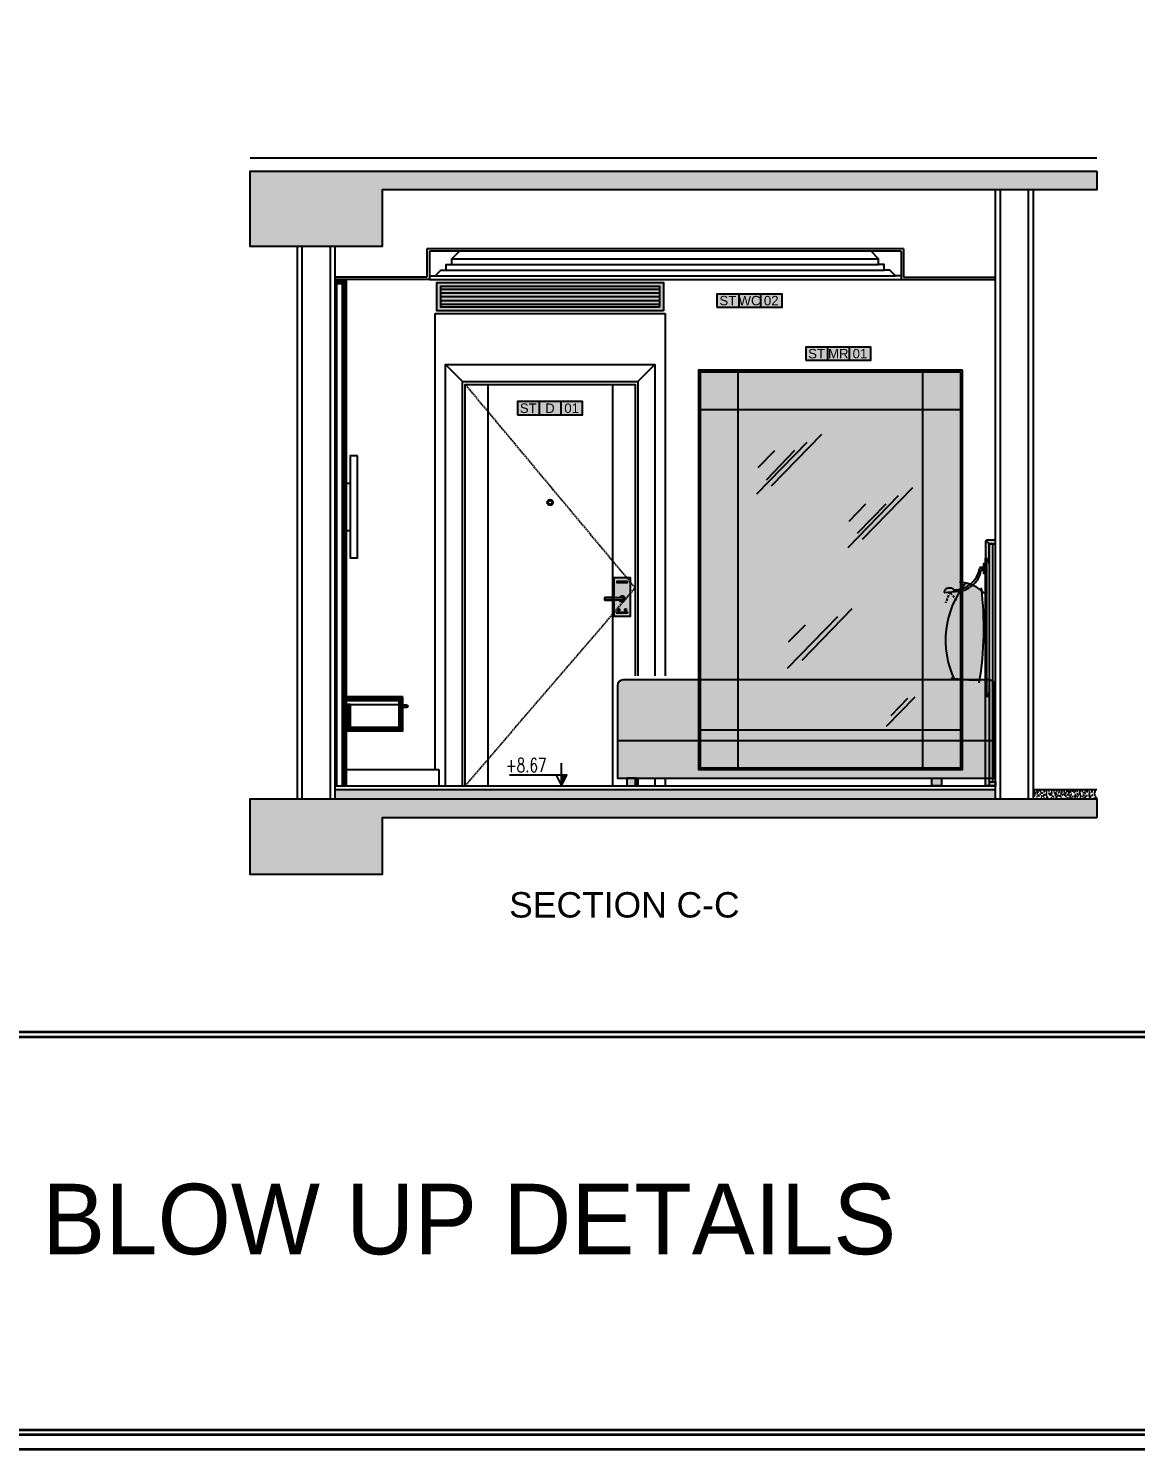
# Model space of a CAD drawing. Header units: millimetres. Extents: x -3207095 to 15275363, y 3702017 to 4798027.
# Drawn here: x 702478 to 704048, y 4468391 to 4470406 of the extents above; entities that cross this region are included whole.
import ezdxf
from ezdxf.enums import TextEntityAlignment as Align

# ---------------------------------------------------------------- set-up
doc = ezdxf.new("R2010")
doc.units = ezdxf.units.MM
doc.linetypes.add('DUZ', pattern=[500, 500])
doc.linetypes.add('HIDDEN2', pattern=[0.1875, 0.125, -0.0625])
doc.layers.get('0').update_dxf_attribs({"color": 1, "linetype": 'DUZ'})
for name, color, linetype in [('a_asmatavan', 200, 'Continuous'), ('a_duvar_alcipan', 2, 'Continuous'), ('a_duvar_tarama', 253, 'Continuous'), ('a_gorunus', 233, 'Continuous'), ('a_kolon', 4, 'Continuous'), ('a_kolon_tarama', 252, 'Continuous'), ('a_mobilya', 1, 'Continuous'), ('a_mobilya_tarama', 253, 'Continuous'), ('a_yazi', 105, 'Continuous'), ('a_zemin_kaplama', 30, 'Continuous'), ('LOGO', 7, 'Continuous'), ('yazı', 7, 'Continuous')]:
    doc.layers.add(name, color=color, linetype=linetype)
doc.layers.add('DUVAR', color=7, linetype='Continuous', lineweight=35)
doc.styles.add('ARIEL20S', font='arial.ttf')
doc.styles.add('KOD', font='arial.ttf')
doc.styles.add('TROMANS', font='ROMANS.SHX', dxfattribs={"width": 0.7, "height": 5})

# ---------------------------------------------------------------- blocks, each defined once
blk = doc.blocks.new('a_ayna_140x2105')
h = blk.add_hatch(color=252)
h.paths.add_polyline_path([(1389.999999999985, -10), (10, -10), (10, -2105), (1389.999999999978, -2104.999999999999)], flags=16)
h.paths.add_polyline_path([(1399.999999999985, 0), (0, 0), (0, -2115), (1399.999999999978, -2114.999999999999)])
at = {"layer": 'a_mobilya'}
h = blk.add_hatch(color=256, dxfattribs=at)
h.set_gradient(color1=(173, 173, 173), one_color=1, tint=1, name='HEMISPHERICAL')
h.paths.add_polyline_path([(1389.999999999985, -10), (10, -10), (10, -2105), (1389.999999999978, -2104.999999999999)])
for p, q in [((210, -10), (210, -2105)), ((1189.999999999977, -2104.999999999999), (1189.999999999986, -10)), ((1389.999999999985, -210), (10.00000000000023, -210)), ((387.5459040067144, -611.7467826218383), (653.9438991169518, -337.8937697222684)), ((310.5522564543862, -654.824773069395), (576.9502515646236, -380.9717601698251)), ((316.7093317840845, -515.5826626200053), (405.3677024752906, -424.4432307241061)), ((360.340230509617, -579.3433605957873), (511.940306658762, -423.5008303542675)), ((793.3777605377181, -937.820748166898), (1059.775755647956, -663.9677352673282)), ((870.3714080900463, -894.7427577193414), (1136.769403200284, -620.8897448197715)), ((799.5348358674164, -798.5786377175084), (888.1932065586225, -707.4392058216092)), ((843.1657345929489, -862.3393356932904), (994.7658107420939, -706.4968054517706)), ((549.1713390837758, -1534.865705141001), (815.5693341940132, -1261.012692241431)), ((472.1776915314476, -1577.943695588558), (738.575686641685, -1304.090682688988)), ((478.3347668611459, -1438.701585139168), (566.993137552352, -1347.562153243269)), ((996.6796538919225, -1884.393832646823), (1148.279730041068, -1728.551302405303)), ((1020.870515456343, -1828.333284591766), (1109.528886147549, -1737.193852695867)), ((10, -1905), (1389.999999999979, -1904.999999999999))]:
    blk.add_line(p, q)
for points in [[(1399.999999999985, 0), (0, 0), (0, -2115), (1399.999999999978, -2114.999999999999)], [(1389.999999999985, -10), (10, -10), (10, -2105), (1389.999999999978, -2104.999999999999)]]:
    blk.add_lwpolyline(points, close=True)
blk = doc.blocks.new('a_kapıkolu')
at = {"true_color": 0xffffff}
blk.add_hatch(color=7, dxfattribs=at).paths.add_polyline_path([(1.455191522836685e-11, 100.0000000000182), (-49.00000000004366, 100.0000000000182), (-49.00000000004366, 85), (1.455191522836685e-11, 85), (1.455191522836685e-11, 0), (86.99999999995634, 0), (86.99999999995634, 203.0000000000109), (1.455191522836685e-11, 203.0000000000109)])
for points in [[(1.455191522836685e-11, 100.0000000000182), (-49.00000000004366, 100.0000000000182), (-49.00000000004366, 85), (1.455191522836685e-11, 85), (1.455191522836685e-11, 0), (86.99999999995634, 0), (86.99999999995634, 203.0000000000109), (1.455191522836685e-11, 203.0000000000109)], [(70.99999999995634, 183.9578523442469), (15.99999999995634, 183.9578523442469), (15.99999999995634, 178.9578523442469), (70.99999999995634, 178.9578523442469)], [(70.99999999995634, 17.43171196483672), (15.99999999995634, 17.43171196483672), (15.99999999995634, 22.43171196483672), (70.99999999995634, 22.43171196483672)]]:
    blk.add_lwpolyline(points, close=True)
for points in [[(1.455191522836685e-11, 79.56013656861614), (1.455191522836685e-11, 0), (86.99999999995634, 0), (86.99999999995634, 203.0000000000109), (1.455191522836685e-11, 203.0000000000109), (1.455191522836685e-11, 104.5595307508484)], [(43.49999999995634, 85), (-49.00000000004366, 85), (-49.00000000004366, 100.0000000000182), (43.49999999995634, 100.0000000000182)]]:
    blk.add_lwpolyline(points)
for centre in [(25.12776781270804, 35.21521911945456), (61.87223218732106, 35.21521911945456)]:
    blk.add_circle(centre, 5)
for centre, radius, start, end in [((43.49999999995634, 92.36848638867741), 15.13151361134078, 209.1411592808057, 149.7120728347855), ((43.49999999995634, 92.50000000001819), 7.5, 270, 90)]:
    blk.add_arc(centre, radius, start, end)
blk = doc.blocks.new('KOTKES')
blk.add_hatch(color=256).paths.add_polyline_path([(-25, -1.537460223880771), (-38.75, -1.537460223880771), (-25, -29.03746022388076)])
for p, q in [((-25, -29.03746022388077), (-25, 29.30588516259741)), ((-25, -1.537460223880771), (110.3734866644081, -1.537460223880771))]:
    blk.add_line(p, q)
blk.add_lwpolyline([(-11.25, -1.537460223880771), (-25, -29.03746022388077), (-38.75, -1.537460223880771)], close=True)
at = {"style": 'TROMANS', "width": 0.7}
blk.add_attdef('KESITKOT', (-20.30671453698585, 18.93456793015633), '', height=28, dxfattribs=at)
blk = doc.blocks.new('a_yatak_basi_kesit')
at = {"layer": 'a_mobilya_tarama'}
h = blk.add_hatch(dxfattribs=at)
h.set_pattern_fill('ANSI33', color=256, scale=50, style=0)
h.set_pattern_definition([(45, (0, 0), (-8.838834764831843, 8.838834764831844), []), (45, (8.83883475, 0), (-8.838834764831843, 8.838834764831844), [6.25, -3.125])])
h.paths.add_polyline_path([(0, 1300), (-49.00000000032014, 1300), (-49.00000000032014, 1295), (-34, 1280), (-14, 1280), (0, 1280)])
h.paths.add_polyline_path([(-34.00000000000001, 1280), (-49.00000000032014, 1295), (-54.00000000032014, 1295), (-54.00000000032014, 1280), (-54.00000000032742, 1205), (-49.00000000032742, 1205), (-49.00000000032742, 1200), (-34, 1200)])
h.paths.add_polyline_path([(-34, 474.999999999998), (-54.00000000033623, 474.9999999999982), (-54.00000000034197, 6.821210263296962e-13), (-34, 4.547473508864641e-13)])
h.paths.add_polyline_path([(0, 20), (-34, 20.00000000000045), (-34, 4.547473508864641e-13), (0, 0)])
for p, q in [((-34, 1280), (-49.00000000032014, 1295)), ((-14, 1280), (-34, 1280)), ((-34, 1280), (-34, -2.273736754432321e-13)), ((-14, 20), (-14, 1280)), ((-54.00000000034197, 0), (-54.00000000032742, 1205)), ((-48.99999999989086, 1195.006202839606), (-34.99999999954889, 1195.006202839635)), ((-34, 1200), (-34, 1200)), ((-54.00000000033469, 474.9999999999982), (-34.00000000000728, 474.999999999998)), ((-34, 4.547473508864641e-13), (-54.00000000034197, 6.821210263296962e-13)), ((-34, 20), (-14, 20))]:
    blk.add_line(p, q)
at = {"elevation": 4.432651913332104e-10}
for points in [[(-49.00000000032014, 1300), (-49.00000000032014, 1300), (-49.00000000032014, 1300), (-49.00000000032014, 1295), (-54.00000000032014, 1295), (-54.00000000032014, 1280), (-54.00000000032742, 1205), (-49.00000000032742, 1205), (-49.00000000032742, 1200), (-34, 1200), (-34, 1280)], [(-34, 1280), (-34, 1280), (0, 1280), (0, 1300), (-49.00000000032014, 1300), (-49.00000000032014, 1300)]]:
    blk.add_lwpolyline(points, dxfattribs=at)
blk.add_lwpolyline([(-34, 1190), (-34, 1200), (-49.00000000032742, 1200), (-49.00000000032742, 1190)], close=True, dxfattribs=at)
blk.add_lwpolyline([(-47.99999999941065, 487.5000000001255), (-48.00000000034197, 1182.49999999984, -1.000000000002687), (-35.00000000003638, 1182.499999999709), (-35.00000000002183, 1172.499999999723), (-34, 1172.499999999723), (-34.00000000001455, 1182.499999999709, 0.9999999999995484), (-49.00000000034197, 1182.49999999984), (-48.99999999941792, 487.5000000001546)], format="xyb")
at = {"elevation": 1.424032735639104e-09}
blk.add_lwpolyline([(-47.99999999941065, 487.5000000000091, 1), (-34.99999999911233, 487.5000000002274), (-34.99999999909051, 497.5000000002128), (-33.99999999906868, 497.5000000002128), (-33.99999999909051, 487.5000000002274, -0.9999999999995484), (-48.99999999941792, 487.5000000000964)], format="xyb", dxfattribs=at)
blk.add_lwpolyline([(-34, 20.00000000000045), (-34, 20.00000000000045), (0, 20), (0, 0), (-34, 4.547473508864641e-13), (-34, 2.273736754432321e-13)])
blk = doc.blocks.new('a_yatak_gorunus')
at = {"true_color": 0xffffff}
h = blk.add_hatch(color=7, dxfattribs=at)
edge = h.paths.add_edge_path()
edge.add_arc((1920.000000000007, 529.9999999999952), 30, 0, 90)
edge.add_line((1920.000000000007, 559.9999999999952), (-20, 560.0000000000036))
edge.add_arc((-20, 530.0000000000036), 30, 90, 180)
edge.add_line((-50, 530.0000000000036), (-50, 40))
edge.add_line((-50, 40), (1950.000000000007, 39.99999999999341))
edge.add_line((1950.000000000007, 39.99999999999341), (1950.000000000007, 529.9999999999952))
h = blk.add_hatch(color=7, dxfattribs=at)
h.paths.add_polyline_path([(1666.942552731787, 39.99999999999477), (1666.942552731787, -5.229594535194337e-12), (1616.942552731787, -5.229594535194337e-12), (1616.942552731787, 39.99999999999477)])
h.paths.add_polyline_path([(0, 40), (0, 0), (50, 0), (50, 40)])
blk.add_line((-50, 240), (1950.000000000007, 239.9999999999934))
blk.add_lwpolyline([(1950.000000000007, 529.9999999999952, 0.414213562373095), (1920.000000000007, 559.9999999999952), (-20, 560.0000000000036, 0.414213562373095), (-50, 530.0000000000036), (-50, 40), (1950.000000000007, 39.99999999999341)], format="xyb", close=True)
blk.add_lwpolyline([(0, 40), (0, 0), (50, 0), (50, 40), (0, 40)])
at = {"elevation": -9.039500896671956e-10}
blk.add_lwpolyline([(1666.942552731787, 39.99999999999477), (1666.942552731787, -5.229594535194337e-12), (1616.942552731787, -5.229594535194337e-12), (1616.942552731787, 39.99999999999477), (1666.942552731787, 39.99999999999477)], dxfattribs=at)
blk = doc.blocks.new('a_yasyik_kesit')
at = {"true_color": 0xffffff}
blk.add_hatch(color=7, dxfattribs=at).paths.add_polyline_path([(10.97948841381458, 471.2261752227125, 0.119707129223112), (-73.76262203593932, 513.5869868306938, 0.2861264441185652), (-137.4012720804162, 8.261380928911422, 0.0330201906731319), (1.620037437533028e-12, -2.273736754432321e-13, 0.0655848339398439)])
for centre, radius, start, end in [((299.7942824909769, 209.8727514818917), 481.4427252262091, 140.6086010424866, 205.8441453960198), ((-118.5914480063002, 317.9646455926809), 200.6931090728391, 44.38247751496942, 86.98093556178912), ((-1783.030667810308, 277.2853039994418), 1804.46266300141, 350.6761813936442, 6.691323551658441), ((-6.220884223999747, 1043.278679485557), 1043.297226330856, 261.852330695267, 270.3416404394729)]:
    blk.add_arc(centre, radius, start, end)
blk = doc.blocks.new('a_lamba_okuma_kes')
at = {"true_color": 0xffffff}
h = blk.add_hatch(color=7, dxfattribs=at)
h.paths.add_polyline_path([(-20, -5.999999999999773), (-10, -6.000000000000114), (-10, 6.000000000000227), (-20, 6.000000000000227)])
h.paths.add_polyline_path([(-10, -24.99999999999977), (0, -25.00000000000011), (0, 25.00000000000023), (-10, 25.00000000000022)])
h.paths.add_polyline_path([(-218.9328744738892, -121.1284593796643), (-218.4773076759593, -127.4977240743171), (-161.5398540862412, -121.3416312959854, 0.6297922124901564)])
h = blk.add_hatch(color=7, dxfattribs=at)
edge = h.paths.add_edge_path()
edge.add_line((-20, 5.013533590870338), (-25.79727030747745, 5.013533590870338))
edge.add_arc((-25.79727030747745, 0.013533590870344), 4.999999999999995, 89.99999999999993, 171.1115803703395)
edge.add_arc((-163.3180605953135, 21.52023885791267), 134.1923350362167, 309.62686633066767, 351.1115803703394, ccw=False)
edge.add_arc((-163.3180605996131, 21.52023886310502), 134.1923350429582, 270.00000000074095, 309.62686633066767, ccw=False)
edge.add_line((-163.3180605978778, -112.6720961798532), (-167.6685596834263, -112.6015563157081))
edge.add_line((-167.6685596834263, -112.6015563157081), (-161.5398540861047, -121.3416312962732))
edge.add_line((-161.5398540861047, -121.3416312962732), (-159.1832783096834, -121.0868376899314))
edge.add_arc((-154.8327792236379, 13.03495748404931), 134.1923350381418, 268.1421522922719, 351.1746398373397)
edge.add_arc((-19.26472318714357, -8.013533591399623), 3.000000003096253, 137.6809632816431, 171.1746398373396, ccw=False)
edge.add_arc((-19.26472319459979, -8.013533584610457), 2.99999999301221, 104.1872866054791, 137.6809632816431, ccw=False)
edge.add_line((-19.99999999999997, -5.105034319093313), (-20, 5.013533590870338))
for p, q in [((-20, 5.013533590870338), (-25.79727030747745, 5.013533590870338)), ((-218.9328744738887, -121.1284593796714), (-218.4773076759593, -127.4977240743171)), ((-218.4773076759593, -127.4977240743171), (-159.1832783096834, -121.0868376899314))]:
    blk.add_line(p, q)
for points in [[(-10, 6.000000000000227), (-20, 6.000000000000227), (-20, -5.999999999999773), (-10, -6.000000000000114), (-10, 6.000000000000227)], [(0, 25.00000000000023), (-10, 25.00000000000023), (-10, -24.99999999999977), (0, -25.00000000000011), (0, 25.00000000000023)]]:
    blk.add_lwpolyline(points)
at = {"linetype": 'HIDDEN2', "ltscale": 100}
blk.add_lwpolyline([(-153.691602613384, -168.9208943657793), (-188.8302929928177, -124.2922808821243), (-211.508666623864, -183.149945342411)], dxfattribs=at)
for centre, radius, start, end in [((-163.3180605978778, 21.52023885828851), 134.1923350381417, 268.1421522924841, 351.1115803703331), ((-25.79727030747745, 0.01353359087033823), 5, 90, 171.1115803703395), ((-154.8327792236378, 13.03495748404919), 134.1923350381417, 268.1421522924841, 351.1746398373397), ((-19.2647231908486, -8.01353359086977), 3, 104.1872866456371, 171.1746398373332), ((-190.2874207166169, -134.9811482696965), 31.81916105814299, 25.3823817708989, 154.1919987064473)]:
    blk.add_arc(centre, radius, start, end)
blk = doc.blocks.new('a_menfez1')
at = {"ltscale": 5, "true_color": 0xffffff}
blk.add_hatch(color=7, dxfattribs=at).paths.add_polyline_path([(600, 0), (-600, 0), (-600, 150), (600, 150)])
for p, q in [((-580, 115), (580, 115)), ((-580, 95), (580, 95)), ((-580, 75), (580, 75)), ((-580, 55), (580, 55)), ((-580, 35), (580, 35))]:
    blk.add_line(p, q)
blk.add_lwpolyline([(600, 0), (-600, 0), (-600, 150), (600, 150), (600, 0)])
blk.add_lwpolyline([(580, 20), (-580, 20), (-580, 130), (580, 130)], close=True)

msp = doc.modelspace()

# ---------------------------------------------------------------- hatches: boundary and pattern name
for points in [[(703454.6098719323, 4470010.812549869), (703546.9779416374, 4470010.812549869), (703546.9779416374, 4470029.489153704), (703454.6098719323, 4470029.489153704)], [(703580.4889839767, 4469935.596047297), (703672.8570536815, 4469935.596047297), (703672.8570536815, 4469954.272651134), (703580.4889839767, 4469954.272651134)], [(703171.5062424347, 4469858.252033623), (703263.8743121398, 4469858.252033623), (703263.8743121398, 4469876.928637458), (703171.5062424347, 4469876.928637458)]]:
    msp.add_hatch(color=255).paths.add_polyline_path(points)
at = {"layer": 'a_kolon_tarama'}
for points in [[(703993.2628632216, 4470203.8313815), (703993.2628632216, 4470177.058027962), (702979.6747542643, 4470177.058027962), (702979.6747542643, 4470096.73796735), (702792.2612795008, 4470096.73796735), (702792.2612795008, 4470203.8313815)], [(703993.2628632216, 4469286.844022835), (702979.6747542643, 4469286.844022835), (702979.6747542643, 4469206.523962222), (702792.2612795008, 4469206.523962222), (702792.2612795008, 4469313.617376372), (703993.2628632216, 4469313.617376372)]]:
    msp.add_hatch(color=256, dxfattribs=at).paths.add_polyline_path(points)
h = msp.add_hatch(dxfattribs=at)
h.set_pattern_fill('AR-CONC', color=256, scale=1.338667676883684, style=0)
h.set_pattern_definition([(49.99999999999999, (689847.2010369741, 4469851.946811907), (9.60173022363318, -0.8400425475664198), [1.004000757662763, -11.0440083342904]), (355, (689847.2010369741, 4469851.946811907), (-1.857419254322278, 10.06935296190377), [0.8032006061302109, -8.835206667432319]), (100.4513999999999, (689848.0011811343, 4469851.876808425), (7.744318100745259, 9.229304301224879), [0.8532693207142431, -9.385962822363561]), (46.1842, (689847.2010369741, 4469854.624147262), (14.28681095238599, -2.215749543919039), [1.506001136494145, -16.56601250143559]), (96.63559999999998, (689848.3916044326, 4469854.439500719), (12.51202752706702, 13.04020107249175), [1.279904021231398, -14.07894198458367]), (351.1842, (689847.2010369741, 4469854.624147262), (12.51201734763618, 13.04021084509889), [1.204800909195316, -13.25281000114848]), (21, (689848.5397046511, 4469853.954813423), (7.990601767749094, -5.389728950364553), [1.004000757662763, -11.0440083342904]), (326.0000000000001, (689848.5397046511, 4469853.954813423), (3.257183701336464, 9.707349261949698), [0.8032006061302107, -8.835206667432317]), (71.4514, (689849.2055878462, 4469853.50566892), (11.24778874268286, 4.317611507548528), [0.8532693207142465, -9.385962822363602]), (37.49999999999999, (689847.2010369741, 4469851.946811907), (0.1627800526883922, 4.456342419572186), [0, -8.728113253281624, 0, -8.969073435120688, 0, -8.868673359354412]), (7.500000000000003, (689847.2010369741, 4469851.946811907), (3.521626865465465, 5.279862100812763), [0, -5.113710525695673, 0, -8.52731310174907, 0, -3.380135884131303]), (327.5, (689844.2158080549, 4469851.946811907), (7.146108404993079, -0.3019347774707168), [0, -3.346669192209212, 0, -10.44160787969274, 0, -13.85521045574614]), (317.5, (689842.8771403781, 4469851.946811907), (7.806924745042672, 1.340073041432859), [0, -4.350669949871975, 0, -6.934298566257485, 0, -9.839207425095081])])
h.paths.add_polyline_path([(702912.7413704204, 4469327.004053142), (702912.7413704204, 4469313.617376372), (703849.8087442389, 4469313.617376372), (703849.8087442389, 4469327.004053142)])
h = msp.add_hatch(dxfattribs=at)
h.set_pattern_fill('AR-CONC', color=256, scale=1.338667676883684, style=0)
h.set_pattern_definition([(49.99999999999999, (690837.8151178684, 4469851.946811907), (9.60173022363318, -0.8400425475664198), [1.004000757662763, -11.0440083342904]), (355, (690837.8151178684, 4469851.946811907), (-1.857419254322278, 10.06935296190377), [0.8032006061302109, -8.835206667432319]), (100.4513999999999, (690838.6152620281, 4469851.876808425), (7.744318100745259, 9.229304301224879), [0.853269320714243, -9.38596282236356]), (46.1842, (690837.8151178684, 4469854.624147262), (14.28681095238599, -2.215749543919039), [1.506001136494145, -16.56601250143559]), (96.63559999999998, (690839.0056853264, 4469854.439500719), (12.51202752706702, 13.04020107249175), [1.279904021231398, -14.07894198458367]), (351.1842, (690837.8151178684, 4469854.624147262), (12.51201734763618, 13.04021084509889), [1.204800909195316, -13.25281000114848]), (21, (690839.1537855451, 4469853.954813423), (7.990601767749094, -5.389728950364553), [1.004000757662763, -11.0440083342904]), (326.0000000000001, (690839.1537855451, 4469853.954813423), (3.257183701336464, 9.707349261949698), [0.8032006061302107, -8.835206667432317]), (71.4514, (690839.81966874, 4469853.50566892), (11.24778874268286, 4.317611507548528), [0.8532693207142465, -9.385962822363602]), (37.49999999999999, (690837.8151178684, 4469851.946811907), (0.1627800526883922, 4.456342419572186), [0, -8.728113253281624, 0, -8.969073435120688, 0, -8.868673359354412]), (7.500000000000003, (690837.8151178684, 4469851.946811907), (3.521626865465465, 5.279862100812763), [0, -5.113710525695673, 0, -8.52731310174907, 0, -3.380135884131303]), (327.5, (690834.8298889487, 4469851.946811907), (7.146108404993079, -0.3019347774707168), [0, -3.346669192209212, 0, -10.44160787969274, 0, -13.85521045574614]), (317.5, (690833.4912212719, 4469851.946811907), (7.806924745042672, 1.340073041432859), [0, -4.350669949871975, 0, -6.934298566257485, 0, -9.839207425095081])])
h.paths.add_polyline_path([(703993.2628632216, 4469313.617376372), (703993.2628632216, 4469327.004053142), (703903.3554513142, 4469327.004053142), (703903.3554513142, 4469313.617376372)])
at = {"layer": 'a_mobilya_tarama'}
h = msp.add_hatch(dxfattribs=at)
h.set_pattern_fill('ANSI31', color=256, scale=13.38667676883685, style=0)
h.set_pattern_definition([(45, (684968.0916798634, 4468442.058185035), (-1.183226240099619, 1.183226240099619), [])])
h.paths.add_polyline_path([(702927.466714866, 4470048.545930982), (702927.466714866, 4470049.884598657), (702915.4187057742, 4470049.884598657), (702915.4187057742, 4470044.529927952), (702923.4507118352, 4470044.529927952)])
h.paths.add_polyline_path([(702928.8053825428, 4470048.545930982), (702927.466714866, 4470048.545930982), (702923.4507118352, 4470044.529927952), (702923.4507118352, 4470018.559775019), (702928.8053825428, 4470018.559775019)])
h.paths.add_polyline_path([(702927.466714866, 4470018.559775019), (702923.4507118352, 4470018.559775019), (702923.4507118352, 4469952.697325315), (702927.466714866, 4469952.697325315)])
h = msp.add_hatch(dxfattribs=at)
h.set_pattern_fill('ANSI31', color=256, scale=13.38667676883685, style=0)
h.set_pattern_definition([(45, (687563.9171107516, 4469851.946811907), (-1.183226240099619, 1.183226240099619), [])])
h.paths.add_polyline_path([(702928.8053825428, 4469952.697325315), (702923.4507118352, 4469952.697325315), (702923.4507118352, 4469332.358723849), (702927.466714866, 4469332.358723849), (702927.466714866, 4469333.697391527), (702928.8053825428, 4469333.697391527)])
h.paths.add_polyline_path([(703009.1254431559, 4469452.838814767), (703009.1254431559, 4469458.193485476), (702928.8053825428, 4469458.193485476), (702928.8053825428, 4469452.838814767)])
h.paths.add_polyline_path([(702934.1600532504, 4469415.356119815), (702934.1600532504, 4469447.48414406), (702928.8053825428, 4469447.48414406), (702928.8053825428, 4469410.001449108), (703003.7707724485, 4469410.001449108), (703003.7707724485, 4469415.356119815)])
h.paths.add_polyline_path([(703003.7707724485, 4469410.001449108), (703009.1254431559, 4469410.001449108), (703009.1254431559, 4469452.838814767), (703003.7707724485, 4469452.838814767)])

# ---------------------------------------------------------------- linework, layer by layer
at = {"layer": 'a_asmatavan'}
for p, q in [((703043.2614689167, 4470093.391298156), (703043.2614689167, 4470053.231267851)), ((703719.2886457427, 4470093.391298156), (703043.2614689167, 4470093.391298156)), ((703719.2886457427, 4470093.391298156), (703719.2886457427, 4470053.231267851)), ((703046.6081381086, 4470090.044628965), (703046.6081381086, 4470049.884598657)), ((703715.9419765505, 4470090.044628965), (703046.6081381086, 4470090.044628965)), ((703715.9419765505, 4470090.044628965), (703715.9419765505, 4470049.884598657)), ((703043.2614689167, 4470053.231267851), (702912.7413704204, 4470053.231267851)), ((703719.2886457427, 4470053.231267851), (703849.8087442389, 4470053.231267851)), ((703046.6081381086, 4470049.884598657), (702912.7413704204, 4470049.884598657)), ((703715.9419765505, 4470049.884598657), (703849.8087442389, 4470049.884598657))]:
    msp.add_line(p, q, dxfattribs=at)
for points in [[(703046.6081381086, 4470055.239269365), (703054.64014417, 4470055.239269365), (703054.64014417, 4470055.239269365), (703054.64014417, 4470055.239269365), (703062.6721502312, 4470063.271275427), (703070.7041562926, 4470063.271275427), (703070.7041562926, 4470071.303281488), (703078.736162354, 4470071.303281488), (703078.736162354, 4470079.33528755), (703089.4455037687, 4470090.044628965)], [(703715.9419765505, 4470055.239269365), (703707.9099704891, 4470055.239269365), (703707.9099704891, 4470055.239269365), (703707.9099704891, 4470055.239269365), (703699.8779644282, 4470063.271275427), (703691.8459583668, 4470063.271275427), (703691.8459583668, 4470071.303281488), (703683.8139523054, 4470071.303281488), (703683.8139523054, 4470079.33528755), (703673.1046108902, 4470090.044628965)]]:
    msp.add_lwpolyline(points, dxfattribs=at)
at = {"layer": 'a_duvar_alcipan'}
for p, q in [((703849.8087442389, 4469313.617376372), (703849.8087442389, 4470177.058027962)), ((703903.3554513142, 4469313.617376372), (703903.3554513142, 4470177.058027962)), ((702859.1946633451, 4470096.73796735), (702859.1946633451, 4469313.617376372)), ((702912.7413704204, 4470096.73796735), (702912.7413704204, 4469313.617376372))]:
    msp.add_line(p, q, dxfattribs=at)
at = {"layer": 'a_duvar_alcipan', "color": 1}
for p, q in [((703856.5020826233, 4469313.617376372), (703856.5020826233, 4470177.058027962)), ((703896.6621129296, 4469313.617376372), (703896.6621129296, 4470177.058027962)), ((702865.8880017295, 4470096.73796735), (702865.8880017295, 4469313.617376372)), ((702906.0480320358, 4470096.73796735), (702906.0480320358, 4469313.617376372))]:
    msp.add_line(p, q, dxfattribs=at)
at = {"layer": 'a_duvar_tarama'}
for p, q in [((703014.4801138635, 4469446.413209919), (703009.1254431559, 4469446.413209919)), ((703014.4801138635, 4469443.200407492), (703009.1254431559, 4469443.200407492))]:
    msp.add_line(p, q, dxfattribs=at)
msp.add_circle((703014.4801138635, 4469444.806808706), 1.606401212260422, dxfattribs=at)
at = {"layer": 'a_gorunus'}
for p, q in [((703078.736162354, 4470079.33528755), (703683.8139523054, 4470079.33528755)), ((703054.64014417, 4470055.239269365), (703707.9099704891, 4470055.239269365)), ((703070.7041562926, 4470063.271275427), (703691.8459583668, 4470063.271275427)), ((703078.736162354, 4470071.303281488), (703683.8139523054, 4470071.303281488)), ((703046.6081381086, 4470049.884598657), (703715.9419765505, 4470049.884598657)), ((703054.64014417, 4469355.116074355), (703054.64014417, 4470001.692562291)), ((703054.64014417, 4470001.692562291), (703381.2750573296, 4470001.692562291)), ((703381.2750573296, 4470001.692562291), (703381.2750573296, 4469488.083102822)), ((703093.4615067996, 4469905.281607963), (703069.3654886156, 4469929.377626147)), ((703342.4536946998, 4469905.281607963), (703366.549712884, 4469929.377626147)), ((703129.6055340755, 4469901.265604934), (703129.6055340755, 4469332.358723849)), ((703306.3096674243, 4469901.265604934), (703306.3096674243, 4469332.358723849)), ((702928.8053825428, 4469355.116074355), (703059.9948148776, 4469355.116074355)), ((703059.9948148776, 4469355.116074355), (703059.9948148776, 4469332.358723849)), ((703381.2750573296, 4469343.068065263), (703381.2750573296, 4469332.358723849))]:
    msp.add_line(p, q, dxfattribs=at)
for points in [[(703069.3654886156, 4469332.358723849), (703069.3654886156, 4469929.377626147), (703366.549712884, 4469929.377626147), (703366.549712884, 4469488.083102822)], [(703093.4615067996, 4469332.358723849), (703093.4615067996, 4469905.281607963), (703342.4536946998, 4469905.281607963), (703342.4536946998, 4469488.083102822)], [(703097.4775098301, 4469332.358723849), (703097.4775098301, 4469901.265604934), (703338.4376916694, 4469901.265604934), (703338.4376916694, 4469488.083102822)], [(703338.4376916694, 4469343.068065263), (703338.4376916694, 4469332.358723849)], [(703342.4536946998, 4469343.068065263), (703342.4536946998, 4469332.358723849)], [(703366.549712884, 4469343.068065263), (703366.549712884, 4469332.358723849)]]:
    msp.add_lwpolyline(points, dxfattribs=at)
at = {"layer": 'a_gorunus', "linetype": 'HIDDEN2', "ltscale": 10}
msp.add_lwpolyline([(703097.4775098301, 4469901.265604934), (703338.4376916694, 4469612.809602156), (703097.4775098301, 4469332.358723849)], dxfattribs=at)
at = {"layer": 'a_gorunus'}
for radius in [4.016003030651054, 2.677335353767369]:
    msp.add_circle((703217.9576007498, 4469733.959026914), radius, dxfattribs=at)
at = {"layer": 'a_kolon'}
for points in [[(703993.2628632216, 4470203.8313815), (703993.2628632216, 4470177.058027962), (702979.6747542643, 4470177.058027962), (702979.6747542643, 4470096.73796735), (702792.2612795008, 4470096.73796735), (702792.2612795008, 4470203.8313815), (703993.2628632216, 4470203.8313815)], [(703993.2628632216, 4469286.844022835), (702979.6747542643, 4469286.844022835), (702979.6747542643, 4469206.523962222), (702792.2612795008, 4469206.523962222), (702792.2612795008, 4469313.617376372), (703993.2628632216, 4469313.617376372), (703993.2628632216, 4469286.844022835)]]:
    msp.add_lwpolyline(points, dxfattribs=at)
at = {"layer": 'a_mobilya'}
for p, q in [((702915.4187057742, 4469332.358723849), (702915.4187057742, 4470044.529927952)), ((702923.4507118352, 4470044.529927952), (702927.466714866, 4470048.545930982)), ((702923.4507118352, 4469332.358723849), (702923.4507118352, 4470044.529927952)), ((702927.466714866, 4470048.545930982), (702927.466714866, 4470049.884598657)), ((702928.8053825428, 4470048.545930982), (702927.466714866, 4470048.545930982)), ((702928.8053825428, 4470048.545930982), (702928.8053825428, 4469333.697391527)), ((703009.1254431559, 4469458.193485476), (702928.8053825428, 4469458.193485476)), ((703003.7707724485, 4469410.001449108), (703003.7707724485, 4469452.838814767)), ((703009.1254431559, 4469452.838814767), (703009.1254431559, 4469458.193485476)), ((702934.1600532504, 4469447.48414406), (702928.8053825428, 4469447.48414406)), ((702934.1600532504, 4469447.48414406), (702934.1600532504, 4469415.356119815)), ((702934.1600532504, 4469447.48414406), (703003.7707724485, 4469447.48414406)), ((702934.1600532504, 4469415.356119815), (703003.7707724485, 4469415.356119815))]:
    msp.add_line(p, q, dxfattribs=at)
for points in [[(702927.466714866, 4470049.884598657), (702915.4187057742, 4470049.884598657), (702915.4187057742, 4470044.529927952), (702923.4507118352, 4470044.529927952), (702927.466714866, 4470048.545930982)], [(702928.8053825428, 4470018.559775019), (702923.4507118352, 4470018.559775019), (702923.4507118352, 4469952.697325315), (702928.8053825428, 4469952.697325315)], [(702927.466714866, 4469952.697325315), (702927.466714866, 4470018.559775019)], [(702944.8693946656, 4469799.88841), (702934.1600532504, 4469799.88841), (702934.1600532504, 4469655.312300896), (702944.8693946656, 4469655.312300896), (702944.8693946656, 4469799.88841)], [(702934.1600532504, 4469761.067047371), (702928.8053825428, 4469761.067047371), (702928.8053825428, 4469694.133663526), (702934.1600532504, 4469694.133663526)], [(702928.8053825428, 4469333.697391527), (702927.466714866, 4469333.697391527), (702927.466714866, 4469332.358723849)]]:
    msp.add_lwpolyline(points, dxfattribs=at)
msp.add_lwpolyline([(702928.8053825428, 4469410.001449108), (703009.1254431559, 4469410.001449108), (703009.1254431559, 4469452.838814767), (702928.8053825428, 4469452.838814767)], close=True, dxfattribs=at)
at = {"layer": 'a_yazi'}
for p, q in [((703485.3992285007, 4470029.489153704), (703485.3992285007, 4470010.812549869)), ((703516.188585069, 4470029.489153704), (703516.188585069, 4470010.812549869)), ((703611.2783405448, 4469954.272651134), (703611.2783405448, 4469935.596047297)), ((703642.0676971131, 4469954.272651134), (703642.0676971131, 4469935.596047297)), ((703202.2955990031, 4469876.928637458), (703202.2955990031, 4469858.252033623)), ((703233.0849555715, 4469876.928637458), (703233.0849555715, 4469858.252033623))]:
    msp.add_line(p, q, dxfattribs=at)
for points in [[(703454.6098719323, 4470010.812549869), (703546.9779416374, 4470010.812549869), (703546.9779416374, 4470029.489153704), (703454.6098719323, 4470029.489153704)], [(703580.4889839767, 4469935.596047297), (703672.8570536815, 4469935.596047297), (703672.8570536815, 4469954.272651134), (703580.4889839767, 4469954.272651134)], [(703171.5062424347, 4469858.252033623), (703263.8743121398, 4469858.252033623), (703263.8743121398, 4469876.928637458), (703171.5062424347, 4469876.928637458)]]:
    msp.add_lwpolyline(points, close=True, dxfattribs=at)
at = {"layer": 'a_zemin_kaplama'}
for p, q in [((702792.2612795008, 4470222.572728977), (703993.2628632216, 4470222.572728977)), ((702912.7413704204, 4469332.358723849), (703849.8087442389, 4469332.358723849)), ((702912.7413704204, 4469327.004053142), (703849.8087442389, 4469327.004053142)), ((703903.3554513142, 4469327.004053142), (703993.2628632216, 4469327.004053142))]:
    msp.add_line(p, q, dxfattribs=at)
at = {"layer": 'DUVAR'}
for p, q in [((706812.0033658263, 4468982.674379054), (699656.5987934297, 4468982.674379054)), ((706812.0033658264, 4468975.582547629), (699666.6033658267, 4468975.582547629))]:
    msp.add_line(p, q, dxfattribs=at)
for points in [[(699639.3033658264, 4473191.051850341), (706839.3033658261, 4473191.051850341), (706839.3033658264, 4468391.051850341), (699639.3033658264, 4468391.051850341)], [(699660.3033658264, 4473170.051850341), (706818.3033658258, 4473170.051850341), (706818.3033658261, 4468412.051850341), (699660.3033658267, 4468412.051850341)], [(699666.6033658261, 4473163.751850342), (706812.0033658259, 4473163.751850342), (706812.0033658264, 4468418.351850341), (699666.6033658267, 4468418.351850341)]]:
    msp.add_lwpolyline(points, close=True, dxfattribs=at)

# ---------------------------------------------------------------- block references
at = {"layer": 'a_gorunus', "xscale": 0.2677335353767369, "yscale": 0.2677335353767369, "zscale": 0.2677335353767369}
msp.add_blockref('a_kapıkolu', (703308.4515357073, 4469572.515705079), dxfattribs=at)
at = {"layer": 'a_mobilya', "xscale": 0.2677335353767369, "yscale": 0.2677335353767369, "zscale": 0.2677335353767369}
for name, p in [('a_menfez1', (703217.9576007498, 4470005.708565321)), ('a_ayna_140x2105', (703428.158793431, 4469921.372501679)), ('a_yatak_basi_kesit', (703849.8087442389, 4469332.358723849)), ('a_lamba_okuma_kes', (703835.3511333284, 4469640.252289532)), ('a_yasyik_kesit', (703827.3191272672, 4469482.28950366)), ('a_yatak_gorunus', (703326.6574161127, 4469332.358723849))]:
    msp.add_blockref(name, p, dxfattribs=at)
at = {"layer": 'a_yazi'}
ref = msp.add_blockref('KOTKES', (703220.4981606768, 4469348.227628853), dxfattribs=dict(at, xscale=-0.5464976924362293, yscale=0.5464976924050609, zscale=0.5464976924109954))
ref.add_attrib('KESITKOT', '+8.67', (703154.8788370842, 4469351.454231946), dxfattribs={"layer": 'yazı', "height": 20.08001515325527, "style": 'TROMANS', "width": 0.7})

# ---------------------------------------------------------------- texts
at = {"layer": 'a_yazi', "style": 'KOD'}
for tag, text, p in [('ST', 'ST', (703470.0045502165, 4470020.150851786)), ('WC', 'LT', (703500.7939067848, 4470020.150851786)), ('02', '01', (703531.5221460017, 4470020.150851786)), ('ST', 'ST', (703595.8836622606, 4469944.934349217)), ('MR', 'LT', (703626.673018829, 4469944.934349217)), ('01', '01', (703657.4012580463, 4469944.934349217)), ('ST', 'ST', (703186.9009207189, 4469867.59033554)), ('D', 'CG', (703217.6902772873, 4469867.59033554)), ('01', '02', (703248.4185165041, 4469867.59033554))]:
    msp.add_attdef(tag, text=text, height=13.38667676883685, dxfattribs=at).set_placement(p, align=Align.MIDDLE)
at = {"layer": 'Defpoints', "insert": (703323.2442010776, 4469163.179285068), "char_height": 36, "width": 461.8109596202194, "attachment_point": 5, "style": 'ARIEL20S'}
msp.add_mtext('SECTION C-C', dxfattribs=at)
at = {"layer": 'LOGO', "insert": (702497.5930185465, 4468767.962430537), "char_height": 100, "width": 2088.884661618967, "attachment_point": 1}
msp.add_mtext('{\\fGoudy Old Style|b0|i0|c0|p18;BLOW UP DETAILS}', dxfattribs=at)

doc.saveas('drawing.dxf')
